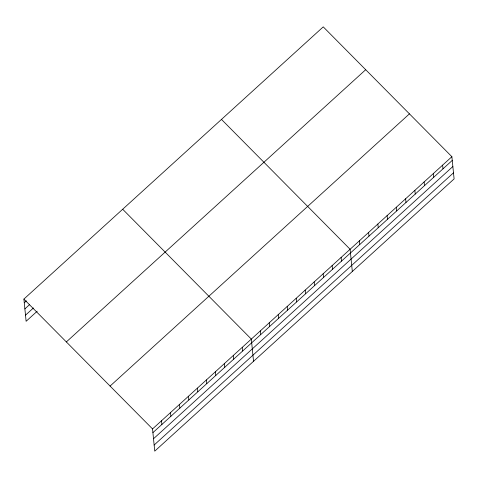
<?xml version="1.0" encoding="UTF-8"?>
<svg xmlns="http://www.w3.org/2000/svg" width="478" height="478" viewBox="0 0 478 478"><rect width="100%" height="100%" fill="white"/><g stroke="black" fill="none" stroke-linecap="round" stroke-linejoin="round"><path stroke-width="0.72" d="M23.9 299.079L323.248 26.864L451.883 156.712L454.1 178.921L154.752 451.136L152.536 428.927L23.9 299.079L26.117 321.288L37.212 311.202M24.27 302.783L26.386 300.859M24.88 308.89L29.636 304.57M25.507 315.181L33.43 307.975M66.346 341.931L365.7 69.71M110.083 386.075L409.437 113.86M152.536 428.927L451.883 156.712M152.906 432.632L452.254 160.411M153.516 438.738L452.863 166.523M154.143 445.03L453.491 172.815M221.469 119.416L350.105 249.265L352.322 271.474M122.685 209.25L251.32 339.093L253.537 361.302M442.628 165.125L442.998 168.83M433.379 173.538L433.749 177.242M424.123 181.951L424.494 185.655M414.874 190.364L415.245 194.068M405.619 198.776L405.989 202.481M396.37 207.195L396.74 210.9M387.114 215.608L387.485 219.312M377.865 224.021L378.229 227.725M368.61 232.433L368.98 236.138M359.354 240.846L359.725 244.551M341.125 257.427L341.495 261.131M332.144 265.595L332.515 269.299M323.164 273.763L323.534 277.467M314.183 281.93L314.554 285.635M305.203 290.098L305.573 293.797M296.223 298.26L296.593 301.965M287.242 306.428L287.613 310.132M278.262 314.596L278.632 318.3M269.281 322.764L269.652 326.462M260.301 330.925L260.671 334.63M242.34 347.261L242.71 350.966M233.36 355.429L233.73 359.133M224.379 363.591L224.75 367.295M215.399 371.759L215.769 375.463M206.418 379.926L206.789 383.631M197.438 388.094L197.808 391.799M188.457 396.262L188.828 399.961M179.477 404.424L179.847 408.128M170.497 412.592L170.867 416.296M161.516 420.76L161.887 424.464"/></g></svg>
